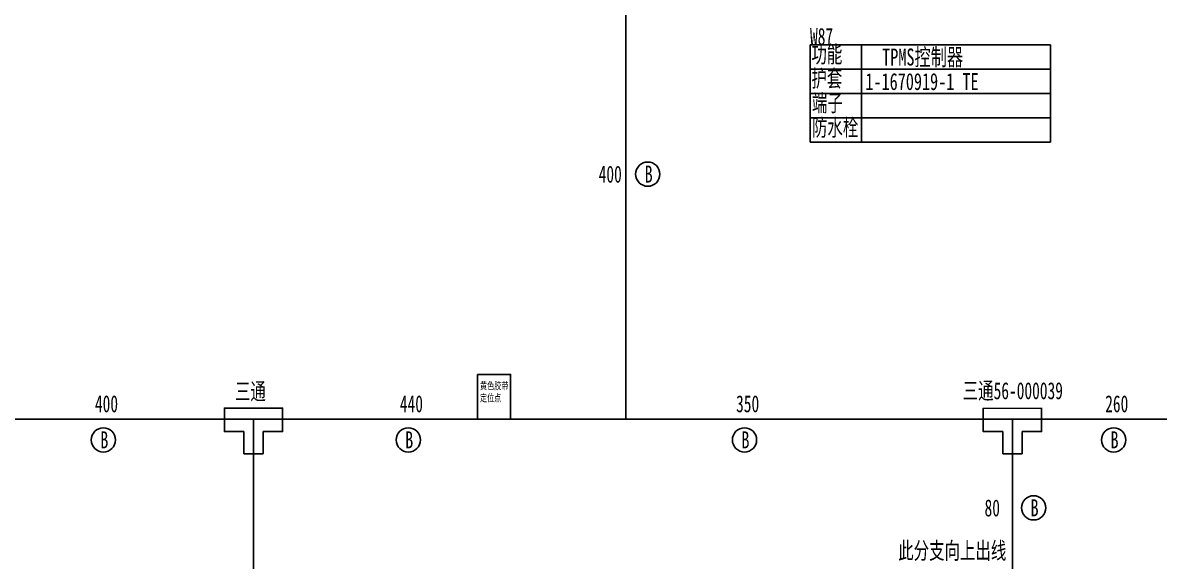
# Model space of a CAD drawing. Header units: millimetres. Extents: x 3853 to 7217, y 3585 to 4426.
# Drawn here: x 6046.6 to 6281, y 3780.3 to 3891.3 of the extents above; entities that cross this region are included whole.
import ezdxf

# ---------------------------------------------------------------- set-up
doc = ezdxf.new("R2010")
doc.units = ezdxf.units.MM
doc.linetypes.add('CENTER2', pattern=[28.575, 19.05, -3.175, 3.175, -3.175])
doc.layers.add('3中心线层', color=4, linetype='CENTER2', lineweight=25)
doc.layers.add('_0', color=7, linetype='Continuous', lineweight=25)
doc.styles.add('仿宋体', font='', dxfattribs={"width": 0.7, "height": 3.5})
doc.styles.add('标准', font='', dxfattribs={"width": 0.667})
doc.styles.get('仿宋体').set_extended_font_data('SimSun')
doc.styles.get('标准').set_extended_font_data('SimSun')

msp = doc.modelspace()

# ---------------------------------------------------------------- linework, layer by layer
at = {"layer": '3中心线层', "color": 2, "linetype": 'ByBlock', "lineweight": -3}
msp.add_lwpolyline([(6140.41, 3818.79), (6147.2, 3818.79), (6147.2, 3809.56), (6140.41, 3809.56)], close=True, dxfattribs=at)
at = {"layer": '_0', "color": 0, "linetype": 'ByBlock', "lineweight": -3}
for p, q in [((6170.97, 4105.01), (6170.97, 3809.56)), ((6208.95, 3886.7), (6258.5, 3886.7)), ((6208.95, 3886.7), (6208.95, 3866.66)), ((6219.58, 3886.7), (6219.58, 3866.66)), ((6258.5, 3886.7), (6258.5, 3866.66)), ((6208.95, 3881.7), (6258.5, 3881.7)), ((6208.95, 3876.7), (6258.5, 3876.7)), ((6208.95, 3871.7), (6258.5, 3871.7)), ((6208.95, 3866.66), (6258.5, 3866.66)), ((6170.97, 3809.56), (5520.84, 3809.56)), ((6170.97, 3809.56), (6330.4, 3809.56)), ((6092.23, 3807.02), (6092.23, 3802.44)), ((6096.21, 3807.02), (6096.21, 3802.44)), ((6248.68, 3807.02), (6248.68, 3802.44)), ((6252.66, 3807.02), (6252.66, 3802.44)), ((6096.21, 3802.44), (6092.23, 3802.44)), ((6252.66, 3802.44), (6248.68, 3802.44))]:
    msp.add_line(p, q, dxfattribs=at)
at = {"layer": '_0', "lineweight": -3}
for p, q in [((6094.22, 3742.25), (6094.22, 3809.56)), ((6250.67, 3744.4), (6250.67, 3809.56))]:
    msp.add_line(p, q, dxfattribs=at)
at = {"layer": '_0', "color": 0, "linetype": 'ByBlock', "lineweight": -3}
for points in [[(6092.23, 3807.02), (6088.21, 3807.02), (6088.21, 3811.85), (6100.22, 3811.85), (6100.22, 3807.02), (6096.21, 3807.02)], [(6248.68, 3807.02), (6244.67, 3807.02), (6244.67, 3811.85), (6256.68, 3811.85), (6256.68, 3807.02), (6252.66, 3807.02)]]:
    msp.add_lwpolyline(points, dxfattribs=at)
for centre in [(6175.5, 3860.07), (6126.13, 3805.29)]:
    msp.add_circle(centre, 2.5, dxfattribs=at)
at = {"layer": '_0', "color": 3, "linetype": 'ByBlock', "lineweight": -3}
for centre in [(6063.27, 3805.29), (6195.45, 3805.29), (6271.55, 3805.29), (6255.06, 3791.28)]:
    msp.add_circle(centre, 2.5, dxfattribs=at)

# ---------------------------------------------------------------- texts
at = {"layer": '_0', "color": 0, "linetype": 'ByBlock', "lineweight": -3, "char_height": 3.5, "attachment_point": 1, "style": '标准'}
for s, insert, width in [('W87', (6208.95, 3890.2), 15.1586), ('400', (6165.38, 3861.82), 15.1586), ('三通', (6090.39, 3817.05), 15.1586), ('440', (6124.39, 3814.49), 15.1586), ('此分支向上出线', (6227.13, 3784.23), 25.3916)]:
    msp.add_mtext(s, dxfattribs=dict(at, insert=insert, width=width))
for s, width, insert in [('{\\fFangSong_GB2312|b0|i0|c134|p2;功能}', 10.343, (6209.24, 3886.55)), ('{\\fFangSong_GB2312|b0|i0|c134|p2;\\W0.7;TPMS控制器}', 26.1725, (6223.83, 3885.96)), ('{\\fFangSong_GB2312|b0|i0|c134|p2;护套}', 10.343, (6209.24, 3881.55)), ('{\\fFangSong_GB2312|b0|i0|c134|p2;\\W0.7;1-1670919-1 TE}', 36.5568, (6220.37, 3880.91)), ('{\\fFangSong_GB2312|b0|i0|c134|p2;端子}', 10.343, (6209.35, 3876.5)), ('{\\fFangSong_GB2312|b0|i0|c134|p2;防水栓}', 10.343, (6209.35, 3871.44))]:
    msp.add_mtext_dynamic_manual_height_columns(s, width=width, gutter_width=1, heights=[0], dxfattribs=dict(at, insert=insert))
for insert in [(6174.85, 3861.83), (6125.48, 3807.05)]:
    msp.add_mtext('{\\W0.7;B}', dxfattribs=dict(at, insert=insert))
at = {"layer": '_0', "color": 2, "linetype": 'ByBlock', "lineweight": -3, "insert": (6140.9, 3817.19), "char_height": 1.5, "width": 7.2027, "attachment_point": 1, "style": '仿宋体'}
msp.add_mtext('黄色胶带定位点', dxfattribs=at)
at = {"layer": '_0', "color": 3, "linetype": 'ByBlock', "lineweight": -3, "char_height": 3.5, "width": 15.1586, "attachment_point": 1, "style": '标准'}
for s, insert in [('400', (6061.52, 3814.49)), ('350', (6193.71, 3814.49)), ('260', (6269.81, 3814.49)), ('80', (6244.94, 3793.03))]:
    msp.add_mtext(s, dxfattribs=dict(at, insert=insert))
at = {"layer": '_0', "color": 3, "linetype": 'ByBlock', "lineweight": -3, "char_height": 3.5, "attachment_point": 1, "style": '标准'}
for insert in [(6062.62, 3807.05), (6194.8, 3807.05), (6270.9, 3807.05), (6254.41, 3793.04)]:
    msp.add_mtext('{\\W0.7;B}', dxfattribs=dict(at, insert=insert))

# ---------------------------------------------------------------- next in the draw order: texts
at = {"layer": '_0', "color": 0, "insert": (6240.5, 3817.18), "char_height": 3.5, "width": 20.5328, "attachment_point": 1, "style": '标准', "bg_fill": 2}
msp.add_mtext('\\pxqc;{\\fFangSong_GB2312|b0|i0|c134|p2;三通56-000039}', dxfattribs=at)

doc.saveas('drawing.dxf')
